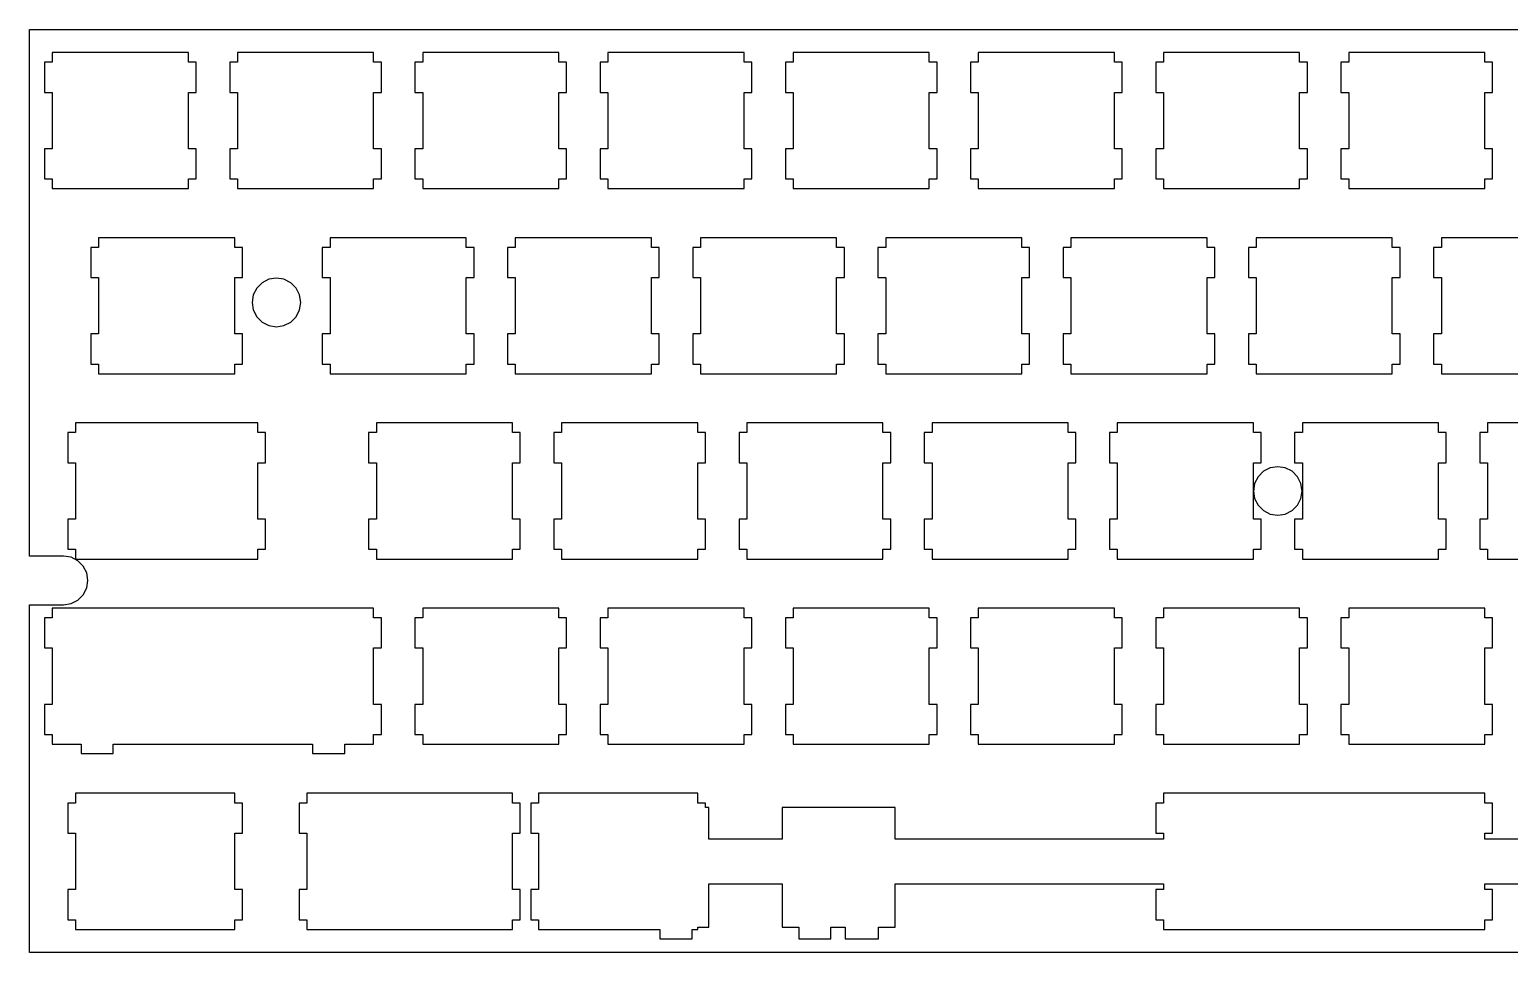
# Model space of a CAD drawing. Header units: millimetres. Extents: x 0 to 285, y 0 to 95.
# Drawn here: x 0.1 to 152.3, y 0.2 to 95.2 of the extents above; entities that cross this region are included whole.
import ezdxf

# ---------------------------------------------------------------- set-up
doc = ezdxf.new("R2010")
doc.units = ezdxf.units.MM
doc.layers.get('0').update_dxf_attribs({"color": 18, "true_color": 0x000000})

msp = doc.modelspace()

# ---------------------------------------------------------------- linework, layer by layer
at = {"color": 0}
for p, q in [((0.09508, 95.1548), (285.469, 95.1548)), ((0.09508, 40.9924), (0.09508, 95.1548)), ((1.6316, 91.7938), (1.6316, 88.6933)), ((2.43086, 91.7938), (1.6316, 91.7938)), ((16.4317, 92.7929), (2.43086, 92.7929)), ((2.43086, 92.7929), (2.43086, 91.7938)), ((16.4317, 91.7938), (16.4317, 92.7929)), ((17.231, 91.7938), (16.4317, 91.7938)), ((17.231, 88.6933), (17.231, 91.7938)), ((20.6816, 91.7938), (20.6816, 88.6933)), ((21.4809, 91.7938), (20.6816, 91.7938)), ((35.4817, 92.7929), (21.4809, 92.7929)), ((21.4809, 92.7929), (21.4809, 91.7938)), ((35.4817, 91.7938), (35.4817, 92.7929)), ((36.2811, 91.7938), (35.4817, 91.7938)), ((36.2811, 88.6933), (36.2811, 91.7938)), ((39.7316, 91.7938), (39.7316, 88.6933)), ((40.531, 91.7938), (39.7316, 91.7938)), ((54.5317, 92.7929), (40.531, 92.7929)), ((40.531, 92.7929), (40.531, 91.7938)), ((54.5317, 91.7938), (54.5317, 92.7929)), ((55.3311, 91.7938), (54.5317, 91.7938)), ((55.3311, 88.6933), (55.3311, 91.7938)), ((58.7816, 91.7938), (58.7816, 88.6933)), ((59.581, 91.7938), (58.7816, 91.7938)), ((73.5803, 92.7929), (59.581, 92.7929)), ((59.581, 92.7929), (59.581, 91.7938)), ((73.5803, 91.7938), (73.5803, 92.7929)), ((74.3811, 91.7938), (73.5803, 91.7938)), ((74.3811, 88.6933), (74.3811, 91.7938)), ((77.8302, 91.7938), (77.8302, 88.6933)), ((78.631, 91.7938), (77.8302, 91.7938)), ((92.6317, 92.7929), (78.631, 92.7929)), ((78.631, 92.7929), (78.631, 91.7938)), ((92.6317, 91.7938), (92.6317, 92.7929)), ((93.4311, 91.7938), (92.6317, 91.7938)), ((93.4311, 88.6933), (93.4311, 91.7938)), ((96.8816, 91.7938), (96.8816, 88.6933)), ((97.681, 91.7938), (96.8816, 91.7938)), ((111.682, 92.7929), (97.681, 92.7929)), ((97.681, 92.7929), (97.681, 91.7938)), ((111.682, 91.7938), (111.682, 92.7929)), ((112.481, 91.7938), (111.682, 91.7938)), ((112.481, 88.6933), (112.481, 91.7938)), ((115.932, 91.7938), (115.932, 88.6933)), ((116.731, 91.7938), (115.932, 91.7938)), ((130.732, 92.7929), (116.731, 92.7929)), ((116.731, 92.7929), (116.731, 91.7938)), ((130.732, 91.7938), (130.732, 92.7929)), ((131.531, 91.7938), (130.732, 91.7938)), ((131.531, 88.6933), (131.531, 91.7938)), ((134.982, 91.7938), (134.982, 88.6933)), ((135.781, 91.7938), (134.982, 91.7938)), ((149.782, 92.7929), (135.781, 92.7929)), ((135.781, 92.7929), (135.781, 91.7938)), ((149.782, 91.7938), (149.782, 92.7929)), ((150.581, 91.7938), (149.782, 91.7938)), ((150.581, 88.6933), (150.581, 91.7938)), ((1.6316, 88.6933), (2.43086, 88.6933)), ((2.43086, 88.6933), (2.43086, 82.8933)), ((16.4317, 88.6933), (17.231, 88.6933)), ((16.4317, 82.8933), (16.4317, 88.6933)), ((20.6816, 88.6933), (21.4809, 88.6933)), ((21.4809, 88.6933), (21.4809, 82.8933)), ((35.4817, 88.6933), (36.2811, 88.6933)), ((35.4817, 82.8933), (35.4817, 88.6933)), ((39.7316, 88.6933), (40.531, 88.6933)), ((40.531, 88.6933), (40.531, 82.8933)), ((54.5317, 88.6933), (55.3311, 88.6933)), ((54.5317, 82.8933), (54.5317, 88.6933)), ((58.7816, 88.6933), (59.581, 88.6933)), ((59.581, 88.6933), (59.581, 82.8933)), ((73.5803, 88.6933), (74.3811, 88.6933)), ((73.5803, 82.8933), (73.5803, 88.6933)), ((77.8302, 88.6933), (78.631, 88.6933)), ((78.631, 88.6933), (78.631, 82.8933)), ((92.6317, 88.6933), (93.4311, 88.6933)), ((92.6317, 82.8933), (92.6317, 88.6933)), ((96.8816, 88.6933), (97.681, 88.6933)), ((97.681, 88.6933), (97.681, 82.8933)), ((111.682, 88.6933), (112.481, 88.6933)), ((111.682, 82.8933), (111.682, 88.6933)), ((115.932, 88.6933), (116.731, 88.6933)), ((116.731, 88.6933), (116.731, 82.8933)), ((130.732, 88.6933), (131.531, 88.6933)), ((130.732, 82.8933), (130.732, 88.6933)), ((134.982, 88.6933), (135.781, 88.6933)), ((135.781, 88.6933), (135.781, 82.8933)), ((149.782, 88.6933), (150.581, 88.6933)), ((149.782, 82.8933), (149.782, 88.6933)), ((1.6316, 82.8933), (1.6316, 79.7941)), ((2.43086, 82.8933), (1.6316, 82.8933)), ((17.231, 82.8933), (16.4317, 82.8933)), ((17.231, 79.7941), (17.231, 82.8933)), ((20.6816, 82.8933), (20.6816, 79.7941)), ((21.4809, 82.8933), (20.6816, 82.8933)), ((36.2811, 82.8933), (35.4817, 82.8933)), ((36.2811, 79.7941), (36.2811, 82.8933)), ((39.7316, 82.8933), (39.7316, 79.7941)), ((40.531, 82.8933), (39.7316, 82.8933)), ((55.3311, 82.8933), (54.5317, 82.8933)), ((55.3311, 79.7941), (55.3311, 82.8933)), ((58.7816, 82.8933), (58.7816, 79.7941)), ((59.581, 82.8933), (58.7816, 82.8933)), ((74.3811, 82.8933), (73.5803, 82.8933)), ((74.3811, 79.7941), (74.3811, 82.8933)), ((77.8302, 82.8933), (77.8302, 79.7941)), ((78.631, 82.8933), (77.8302, 82.8933)), ((93.4311, 82.8933), (92.6317, 82.8933)), ((93.4311, 79.7941), (93.4311, 82.8933)), ((96.8816, 82.8933), (96.8816, 79.7941)), ((97.681, 82.8933), (96.8816, 82.8933)), ((112.481, 82.8933), (111.682, 82.8933)), ((112.481, 79.7941), (112.481, 82.8933)), ((115.932, 82.8933), (115.932, 79.7941)), ((116.731, 82.8933), (115.932, 82.8933)), ((131.531, 82.8933), (130.732, 82.8933)), ((131.531, 79.7941), (131.531, 82.8933)), ((134.982, 82.8933), (134.982, 79.7941)), ((135.781, 82.8933), (134.982, 82.8933)), ((150.581, 82.8933), (149.782, 82.8933)), ((150.581, 79.7941), (150.581, 82.8933)), ((1.6316, 79.7941), (2.43086, 79.7941)), ((2.43086, 79.7941), (2.43086, 78.7936)), ((16.4317, 79.7941), (17.231, 79.7941)), ((16.4317, 78.7936), (16.4317, 79.7941)), ((20.6816, 79.7941), (21.4809, 79.7941)), ((21.4809, 79.7941), (21.4809, 78.7936)), ((35.4817, 79.7941), (36.2811, 79.7941)), ((35.4817, 78.7936), (35.4817, 79.7941)), ((39.7316, 79.7941), (40.531, 79.7941)), ((40.531, 79.7941), (40.531, 78.7936)), ((54.5317, 79.7941), (55.3311, 79.7941)), ((54.5317, 78.7936), (54.5317, 79.7941)), ((58.7816, 79.7941), (59.581, 79.7941)), ((59.581, 79.7941), (59.581, 78.7936)), ((73.5803, 79.7941), (74.3811, 79.7941)), ((73.5803, 78.7936), (73.5803, 79.7941)), ((77.8302, 79.7941), (78.631, 79.7941)), ((78.631, 79.7941), (78.631, 78.7936)), ((92.6317, 79.7941), (93.4311, 79.7941)), ((92.6317, 78.7936), (92.6317, 79.7941)), ((96.8816, 79.7941), (97.681, 79.7941)), ((97.681, 79.7941), (97.681, 78.7936)), ((111.682, 79.7941), (112.481, 79.7941)), ((111.682, 78.7936), (111.682, 79.7941)), ((115.932, 79.7941), (116.731, 79.7941)), ((116.731, 79.7941), (116.731, 78.7936)), ((130.732, 79.7941), (131.531, 79.7941)), ((130.732, 78.7936), (130.732, 79.7941)), ((134.982, 79.7941), (135.781, 79.7941)), ((135.781, 79.7941), (135.781, 78.7936)), ((149.782, 79.7941), (150.581, 79.7941)), ((149.782, 78.7936), (149.782, 79.7941)), ((2.43086, 78.7936), (16.4317, 78.7936)), ((21.4809, 78.7936), (35.4817, 78.7936)), ((40.531, 78.7936), (54.5317, 78.7936)), ((59.581, 78.7936), (73.5803, 78.7936)), ((78.631, 78.7936), (92.6317, 78.7936)), ((97.681, 78.7936), (111.682, 78.7936)), ((116.731, 78.7936), (130.732, 78.7936)), ((135.781, 78.7936), (149.782, 78.7936)), ((21.1942, 73.7429), (7.19473, 73.7429)), ((7.19473, 73.7429), (7.19473, 72.7438)), ((21.1942, 72.7438), (21.1942, 73.7429)), ((45.0053, 73.7429), (31.0059, 73.7429)), ((31.0059, 73.7429), (31.0059, 72.7438)), ((45.0053, 72.7438), (45.0053, 73.7429)), ((64.0567, 73.7429), (50.056, 73.7429)), ((50.056, 73.7429), (50.056, 72.7438)), ((64.0567, 72.7438), (64.0567, 73.7429)), ((83.1067, 73.7429), (69.106, 73.7429)), ((69.106, 73.7429), (69.106, 72.7438)), ((83.1067, 72.7438), (83.1067, 73.7429)), ((102.157, 73.7429), (88.156, 73.7429)), ((88.156, 73.7429), (88.156, 72.7438)), ((102.157, 72.7438), (102.157, 73.7429)), ((121.205, 73.7429), (107.206, 73.7429)), ((107.206, 73.7429), (107.206, 72.7438)), ((121.205, 72.7438), (121.205, 73.7429)), ((140.257, 73.7429), (126.256, 73.7429)), ((126.256, 73.7429), (126.256, 72.7438)), ((140.257, 72.7438), (140.257, 73.7429)), ((159.305, 73.7429), (145.306, 73.7429)), ((145.306, 73.7429), (145.306, 72.7438)), ((6.3941, 72.7438), (6.3941, 69.6433)), ((7.19473, 72.7438), (6.3941, 72.7438)), ((21.9935, 72.7438), (21.1942, 72.7438)), ((21.9935, 69.6433), (21.9935, 72.7438)), ((30.2052, 72.7438), (30.2052, 69.6433)), ((31.0059, 72.7438), (30.2052, 72.7438)), ((45.8061, 72.7438), (45.0053, 72.7438)), ((45.8061, 69.6433), (45.8061, 72.7438)), ((49.2552, 72.7438), (49.2552, 69.6433)), ((50.056, 72.7438), (49.2552, 72.7438)), ((64.8561, 72.7438), (64.0567, 72.7438)), ((64.8561, 69.6433), (64.8561, 72.7438)), ((68.3066, 72.7438), (68.3066, 69.6433)), ((69.106, 72.7438), (68.3066, 72.7438)), ((83.9061, 72.7438), (83.1067, 72.7438)), ((83.9061, 69.6433), (83.9061, 72.7438)), ((87.3566, 72.7438), (87.3566, 69.6433)), ((88.156, 72.7438), (87.3566, 72.7438)), ((102.956, 72.7438), (102.157, 72.7438)), ((102.956, 69.6433), (102.956, 72.7438)), ((106.407, 72.7438), (106.407, 69.6433)), ((107.206, 72.7438), (106.407, 72.7438)), ((122.006, 72.7438), (121.205, 72.7438)), ((122.006, 69.6433), (122.006, 72.7438)), ((125.455, 72.7438), (125.455, 69.6433)), ((126.256, 72.7438), (125.455, 72.7438)), ((141.056, 72.7438), (140.257, 72.7438)), ((141.056, 69.6433), (141.056, 72.7438)), ((144.507, 72.7438), (144.507, 69.6433)), ((145.306, 72.7438), (144.507, 72.7438)), ((6.3941, 69.6433), (7.19473, 69.6433)), ((7.19473, 69.6433), (7.19473, 63.8433)), ((21.1942, 69.6433), (21.9935, 69.6433)), ((21.1942, 63.8433), (21.1942, 69.6433)), ((23.4583, 68.5631), (23.1042, 67.8656)), ((24.0123, 69.1155), (23.4583, 68.5631)), ((24.7082, 69.4711), (24.0123, 69.1155)), ((25.4827, 69.5925), (24.7082, 69.4711)), ((26.2544, 69.4711), (25.4827, 69.5925)), ((26.9517, 69.1155), (26.2544, 69.4711)), ((27.5029, 68.5631), (26.9517, 69.1155)), ((27.8598, 67.8656), (27.5029, 68.5631)), ((30.2052, 69.6433), (31.0059, 69.6433)), ((31.0059, 69.6433), (31.0059, 63.8433)), ((45.0053, 69.6433), (45.8061, 69.6433)), ((45.0053, 63.8433), (45.0053, 69.6433)), ((49.2552, 69.6433), (50.056, 69.6433)), ((50.056, 69.6433), (50.056, 63.8433)), ((64.0567, 69.6433), (64.8561, 69.6433)), ((64.0567, 63.8433), (64.0567, 69.6433)), ((68.3066, 69.6433), (69.106, 69.6433)), ((69.106, 69.6433), (69.106, 63.8433)), ((83.1067, 69.6433), (83.9061, 69.6433)), ((83.1067, 63.8433), (83.1067, 69.6433)), ((87.3566, 69.6433), (88.156, 69.6433)), ((88.156, 69.6433), (88.156, 63.8433)), ((102.157, 69.6433), (102.956, 69.6433)), ((102.157, 63.8433), (102.157, 69.6433)), ((106.407, 69.6433), (107.206, 69.6433)), ((107.206, 69.6433), (107.206, 63.8433)), ((121.205, 69.6433), (122.006, 69.6433)), ((121.205, 63.8433), (121.205, 69.6433)), ((125.455, 69.6433), (126.256, 69.6433)), ((126.256, 69.6433), (126.256, 63.8433)), ((140.257, 69.6433), (141.056, 69.6433)), ((140.257, 63.8433), (140.257, 69.6433)), ((144.507, 69.6433), (145.306, 69.6433)), ((145.306, 69.6433), (145.306, 63.8433)), ((23.1042, 67.8656), (22.9829, 67.0913)), ((22.9829, 67.0913), (23.1042, 66.3208)), ((27.9811, 67.0913), (27.8598, 67.8656)), ((27.8598, 66.3208), (27.9811, 67.0913)), ((23.1042, 66.3208), (23.4583, 65.6237)), ((23.4583, 65.6237), (24.0123, 65.0709)), ((26.9517, 65.0709), (27.5029, 65.6237)), ((27.5029, 65.6237), (27.8598, 66.3208)), ((24.0123, 65.0709), (24.7082, 64.7153)), ((24.7082, 64.7153), (25.4827, 64.5915)), ((25.4827, 64.5915), (26.2544, 64.7153)), ((26.2544, 64.7153), (26.9517, 65.0709)), ((6.3941, 63.8433), (6.3941, 60.7441)), ((7.19473, 63.8433), (6.3941, 63.8433)), ((21.9935, 63.8433), (21.1942, 63.8433)), ((21.9935, 60.7441), (21.9935, 63.8433)), ((30.2052, 63.8433), (30.2052, 60.7441)), ((31.0059, 63.8433), (30.2052, 63.8433)), ((45.8061, 63.8433), (45.0053, 63.8433)), ((45.8061, 60.7441), (45.8061, 63.8433)), ((49.2552, 63.8433), (49.2552, 60.7441)), ((50.056, 63.8433), (49.2552, 63.8433)), ((64.8561, 63.8433), (64.0567, 63.8433)), ((64.8561, 60.7441), (64.8561, 63.8433)), ((68.3066, 63.8433), (68.3066, 60.7441)), ((69.106, 63.8433), (68.3066, 63.8433)), ((83.9061, 63.8433), (83.1067, 63.8433)), ((83.9061, 60.7441), (83.9061, 63.8433)), ((87.3566, 63.8433), (87.3566, 60.7441)), ((88.156, 63.8433), (87.3566, 63.8433)), ((102.956, 63.8433), (102.157, 63.8433)), ((102.956, 60.7441), (102.956, 63.8433)), ((106.407, 63.8433), (106.407, 60.7441)), ((107.206, 63.8433), (106.407, 63.8433)), ((122.006, 63.8433), (121.205, 63.8433)), ((122.006, 60.7441), (122.006, 63.8433)), ((125.455, 63.8433), (125.455, 60.7441)), ((126.256, 63.8433), (125.455, 63.8433)), ((141.056, 63.8433), (140.257, 63.8433)), ((141.056, 60.7441), (141.056, 63.8433)), ((144.507, 63.8433), (144.507, 60.7441)), ((145.306, 63.8433), (144.507, 63.8433)), ((6.3941, 60.7441), (7.19473, 60.7441)), ((7.19473, 60.7441), (7.19473, 59.7436)), ((7.19473, 59.7436), (21.1942, 59.7436)), ((21.1942, 60.7441), (21.9935, 60.7441)), ((21.1942, 59.7436), (21.1942, 60.7441)), ((30.2052, 60.7441), (31.0059, 60.7441)), ((31.0059, 60.7441), (31.0059, 59.7436)), ((31.0059, 59.7436), (45.0053, 59.7436)), ((45.0053, 60.7441), (45.8061, 60.7441)), ((45.0053, 59.7436), (45.0053, 60.7441)), ((49.2552, 60.7441), (50.056, 60.7441)), ((50.056, 60.7441), (50.056, 59.7436)), ((50.056, 59.7436), (64.0567, 59.7436)), ((64.0567, 60.7441), (64.8561, 60.7441)), ((64.0567, 59.7436), (64.0567, 60.7441)), ((68.3066, 60.7441), (69.106, 60.7441)), ((69.106, 60.7441), (69.106, 59.7436)), ((69.106, 59.7436), (83.1067, 59.7436)), ((83.1067, 60.7441), (83.9061, 60.7441)), ((83.1067, 59.7436), (83.1067, 60.7441)), ((87.3566, 60.7441), (88.156, 60.7441)), ((88.156, 60.7441), (88.156, 59.7436)), ((88.156, 59.7436), (102.157, 59.7436)), ((102.157, 60.7441), (102.956, 60.7441)), ((102.157, 59.7436), (102.157, 60.7441)), ((106.407, 60.7441), (107.206, 60.7441)), ((107.206, 60.7441), (107.206, 59.7436)), ((107.206, 59.7436), (121.205, 59.7436)), ((121.205, 60.7441), (122.006, 60.7441)), ((121.205, 59.7436), (121.205, 60.7441)), ((125.455, 60.7441), (126.256, 60.7441)), ((126.256, 60.7441), (126.256, 59.7436)), ((126.256, 59.7436), (140.257, 59.7436)), ((140.257, 60.7441), (141.056, 60.7441)), ((140.257, 59.7436), (140.257, 60.7441)), ((144.507, 60.7441), (145.306, 60.7441)), ((145.306, 60.7441), (145.306, 59.7436)), ((145.306, 59.7436), (159.305, 59.7436)), ((4.01285, 53.6924), (4.01285, 50.5933)), ((4.8121, 53.6924), (4.01285, 53.6924)), ((23.5755, 54.6929), (4.8121, 54.6929)), ((4.8121, 54.6929), (4.8121, 53.6924)), ((23.5755, 53.6924), (23.5755, 54.6929)), ((24.3761, 53.6924), (23.5755, 53.6924)), ((24.3761, 50.5933), (24.3761, 53.6924)), ((34.9691, 53.6924), (34.9691, 50.5933)), ((35.7699, 53.6924), (34.9691, 53.6924)), ((49.7692, 54.6929), (35.7699, 54.6929)), ((35.7699, 54.6929), (35.7699, 53.6924)), ((49.7692, 53.6924), (49.7692, 54.6929)), ((50.5672, 53.6924), (49.7692, 53.6924)), ((50.5672, 50.5933), (50.5672, 53.6924)), ((54.0191, 53.6924), (54.0191, 50.5933)), ((54.8171, 53.6924), (54.0191, 53.6924)), ((68.8178, 54.6929), (54.8171, 54.6929)), ((54.8171, 54.6929), (54.8171, 53.6924)), ((68.8178, 53.6924), (68.8178, 54.6929)), ((69.6186, 53.6924), (68.8178, 53.6924)), ((69.6186, 50.5933), (69.6186, 53.6924)), ((73.0691, 53.6924), (73.0691, 50.5933)), ((73.8685, 53.6924), (73.0691, 53.6924)), ((87.8678, 54.6929), (73.8685, 54.6929)), ((73.8685, 54.6929), (73.8685, 53.6924)), ((87.8678, 53.6924), (87.8678, 54.6929)), ((88.6686, 53.6924), (87.8678, 53.6924)), ((88.6686, 50.5933), (88.6686, 53.6924)), ((92.1191, 53.6924), (92.1191, 50.5933)), ((92.9185, 53.6924), (92.1191, 53.6924)), ((106.918, 54.6929), (92.9185, 54.6929)), ((92.9185, 54.6929), (92.9185, 53.6924)), ((106.918, 53.6924), (106.918, 54.6929)), ((107.717, 53.6924), (106.918, 53.6924)), ((107.717, 50.5933), (107.717, 53.6924)), ((111.169, 53.6924), (111.169, 50.5933)), ((111.967, 53.6924), (111.169, 53.6924)), ((125.969, 54.6929), (111.967, 54.6929)), ((111.967, 54.6929), (111.967, 53.6924)), ((125.969, 53.6924), (125.969, 54.6929)), ((126.769, 53.6924), (125.969, 53.6924)), ((126.769, 50.5933), (126.769, 53.6924)), ((130.218, 53.6924), (130.218, 50.5933)), ((131.018, 53.6924), (130.218, 53.6924)), ((145.018, 54.6929), (131.018, 54.6929)), ((131.018, 54.6929), (131.018, 53.6924)), ((145.018, 53.6924), (145.018, 54.6929)), ((145.819, 53.6924), (145.018, 53.6924)), ((145.819, 50.5933), (145.819, 53.6924)), ((149.269, 53.6924), (149.269, 50.5933)), ((150.068, 53.6924), (149.269, 53.6924)), ((164.068, 54.6929), (150.068, 54.6929)), ((150.068, 54.6929), (150.068, 53.6924)), ((4.01285, 50.5933), (4.8121, 50.5933)), ((4.8121, 50.5933), (4.8121, 44.7933)), ((23.5755, 50.5933), (24.3761, 50.5933)), ((23.5755, 44.7933), (23.5755, 50.5933)), ((34.9691, 50.5933), (35.7699, 50.5933)), ((35.7699, 50.5933), (35.7699, 44.7933)), ((49.7692, 50.5933), (50.5672, 50.5933)), ((49.7692, 44.7933), (49.7692, 50.5933)), ((54.0191, 50.5933), (54.8171, 50.5933)), ((54.8171, 50.5933), (54.8171, 44.7933)), ((68.8178, 50.5933), (69.6186, 50.5933)), ((68.8178, 44.7933), (68.8178, 50.5933)), ((73.0691, 50.5933), (73.8685, 50.5933)), ((73.8685, 50.5933), (73.8685, 44.7933)), ((87.8678, 50.5933), (88.6686, 50.5933)), ((87.8678, 44.7933), (87.8678, 50.5933)), ((92.1191, 50.5933), (92.9185, 50.5933)), ((92.9185, 50.5933), (92.9185, 44.7933)), ((106.918, 50.5933), (107.717, 50.5933)), ((106.918, 44.7933), (106.918, 50.5933)), ((111.169, 50.5933), (111.967, 50.5933)), ((111.967, 50.5933), (111.967, 44.7933)), ((125.969, 50.5933), (126.769, 50.5933)), ((125.969, 44.7933), (125.969, 50.5933)), ((130.218, 50.5933), (131.018, 50.5933)), ((131.018, 50.5933), (131.018, 44.7933)), ((145.018, 50.5933), (145.819, 50.5933)), ((145.018, 44.7933), (145.018, 50.5933)), ((149.269, 50.5933), (150.068, 50.5933)), ((150.068, 50.5933), (150.068, 44.7933)), ((126.46, 49.1613), (126.103, 48.4657)), ((127.012, 49.7156), (126.46, 49.1613)), ((127.71, 50.0712), (127.012, 49.7156)), ((128.483, 50.1908), (127.71, 50.0712)), ((129.255, 50.0712), (128.483, 50.1908)), ((129.952, 49.7156), (129.255, 50.0712)), ((130.504, 49.1613), (129.952, 49.7156)), ((130.859, 48.4657), (130.504, 49.1613)), ((126.103, 48.4657), (125.983, 47.6913)), ((125.983, 47.6913), (126.103, 46.9209)), ((130.983, 47.6913), (130.859, 48.4657)), ((130.859, 46.9209), (130.983, 47.6913)), ((126.103, 46.9209), (126.46, 46.222)), ((126.46, 46.222), (127.012, 45.671)), ((127.012, 45.671), (127.71, 45.314)), ((129.255, 45.314), (129.952, 45.671)), ((129.952, 45.671), (130.504, 46.222)), ((130.504, 46.222), (130.859, 46.9209)), ((4.01285, 44.7933), (4.01285, 41.6927)), ((4.8121, 44.7933), (4.01285, 44.7933)), ((24.3761, 44.7933), (23.5755, 44.7933)), ((24.3761, 41.6927), (24.3761, 44.7933)), ((34.9691, 44.7933), (34.9691, 41.6927)), ((35.7699, 44.7933), (34.9691, 44.7933)), ((50.5672, 44.7933), (49.7692, 44.7933)), ((50.5672, 41.6927), (50.5672, 44.7933)), ((54.0191, 44.7933), (54.0191, 41.6927)), ((54.8171, 44.7933), (54.0191, 44.7933)), ((69.6186, 44.7933), (68.8178, 44.7933)), ((69.6186, 41.6927), (69.6186, 44.7933)), ((73.0691, 44.7933), (73.0691, 41.6927)), ((73.8685, 44.7933), (73.0691, 44.7933)), ((88.6686, 44.7933), (87.8678, 44.7933)), ((88.6686, 41.6927), (88.6686, 44.7933)), ((92.1191, 44.7933), (92.1191, 41.6927)), ((92.9185, 44.7933), (92.1191, 44.7933)), ((107.717, 44.7933), (106.918, 44.7933)), ((107.717, 41.6927), (107.717, 44.7933)), ((111.169, 44.7933), (111.169, 41.6927)), ((111.967, 44.7933), (111.169, 44.7933)), ((126.769, 44.7933), (125.969, 44.7933)), ((126.769, 41.6927), (126.769, 44.7933)), ((127.71, 45.314), (128.483, 45.1915)), ((128.483, 45.1915), (129.255, 45.314)), ((130.218, 44.7933), (130.218, 41.6927)), ((131.018, 44.7933), (130.218, 44.7933)), ((145.819, 44.7933), (145.018, 44.7933)), ((145.819, 41.6927), (145.819, 44.7933)), ((149.269, 44.7933), (149.269, 41.6927)), ((150.068, 44.7933), (149.269, 44.7933)), ((4.01285, 41.6927), (4.8121, 41.6927)), ((4.8121, 41.6927), (4.8121, 40.6922)), ((23.5755, 41.6927), (24.3761, 41.6927)), ((23.5755, 40.6922), (23.5755, 41.6927)), ((34.9691, 41.6927), (35.7699, 41.6927)), ((35.7699, 41.6927), (35.7699, 40.6922)), ((49.7692, 41.6927), (50.5672, 41.6927)), ((49.7692, 40.6922), (49.7692, 41.6927)), ((54.0191, 41.6927), (54.8171, 41.6927)), ((54.8171, 41.6927), (54.8171, 40.6922)), ((68.8178, 41.6927), (69.6186, 41.6927)), ((68.8178, 40.6922), (68.8178, 41.6927)), ((73.0691, 41.6927), (73.8685, 41.6927)), ((73.8685, 41.6927), (73.8685, 40.6922)), ((87.8678, 41.6927), (88.6686, 41.6927)), ((87.8678, 40.6922), (87.8678, 41.6927)), ((92.1191, 41.6927), (92.9185, 41.6927)), ((92.9185, 41.6927), (92.9185, 40.6922)), ((106.918, 41.6927), (107.717, 41.6927)), ((106.918, 40.6922), (106.918, 41.6927)), ((111.169, 41.6927), (111.967, 41.6927)), ((111.967, 41.6927), (111.967, 40.6922)), ((125.969, 41.6927), (126.769, 41.6927)), ((125.969, 40.6922), (125.969, 41.6927)), ((130.218, 41.6927), (131.018, 41.6927)), ((131.018, 41.6927), (131.018, 40.6922)), ((145.018, 41.6927), (145.819, 41.6927)), ((145.018, 40.6922), (145.018, 41.6927)), ((149.269, 41.6927), (150.068, 41.6927)), ((150.068, 41.6927), (150.068, 40.6922)), ((3.5953, 40.9924), (0.09508, 40.9924)), ((4.367, 40.87), (3.5953, 40.9924)), ((5.06293, 40.5158), (4.367, 40.87)), ((4.8121, 40.6922), (23.5755, 40.6922)), ((5.61689, 39.963), (5.06293, 40.5158)), ((5.97105, 39.2659), (5.61689, 39.963)), ((35.7699, 40.6922), (49.7692, 40.6922)), ((54.8171, 40.6922), (68.8178, 40.6922)), ((73.8685, 40.6922), (87.8678, 40.6922)), ((92.9185, 40.6922), (106.918, 40.6922)), ((111.967, 40.6922), (125.969, 40.6922)), ((131.018, 40.6922), (145.018, 40.6922)), ((150.068, 40.6922), (164.068, 40.6922)), ((6.09505, 38.4926), (5.97105, 39.2659)), ((5.97105, 37.7197), (6.09505, 38.4926)), ((5.06293, 36.4698), (5.61689, 37.0237)), ((5.61689, 37.0237), (5.97105, 37.7197)), ((0.09508, 35.9929), (3.59392, 35.9929)), ((0.09508, 0.22875), (0.09508, 35.9929)), ((35.4817, 35.6429), (2.43086, 35.6429)), ((2.43086, 35.6429), (2.43086, 34.6439)), ((3.59392, 35.9929), (4.367, 36.1142)), ((4.367, 36.1142), (5.06293, 36.4698)), ((35.4817, 34.6439), (35.4817, 35.6429)), ((54.5317, 35.6429), (40.531, 35.6429)), ((40.531, 35.6429), (40.531, 34.6439)), ((54.5317, 34.6439), (54.5317, 35.6429)), ((73.5803, 35.6429), (59.581, 35.6429)), ((59.581, 35.6429), (59.581, 34.6439)), ((73.5803, 34.6439), (73.5803, 35.6429)), ((92.6317, 35.6429), (78.631, 35.6429)), ((78.631, 35.6429), (78.631, 34.6439)), ((92.6317, 34.6439), (92.6317, 35.6429)), ((111.682, 35.6429), (97.681, 35.6429)), ((97.681, 35.6429), (97.681, 34.6439)), ((111.682, 34.6439), (111.682, 35.6429)), ((130.732, 35.6429), (116.731, 35.6429)), ((116.731, 35.6429), (116.731, 34.6439)), ((130.732, 34.6439), (130.732, 35.6429)), ((149.782, 35.6429), (135.781, 35.6429)), ((135.781, 35.6429), (135.781, 34.6439)), ((149.782, 34.6439), (149.782, 35.6429)), ((1.6316, 34.6439), (1.6316, 31.5433)), ((2.43086, 34.6439), (1.6316, 34.6439)), ((36.2811, 34.6439), (35.4817, 34.6439)), ((36.2811, 31.5433), (36.2811, 34.6439)), ((39.7316, 34.6439), (39.7316, 31.5433)), ((40.531, 34.6439), (39.7316, 34.6439)), ((55.3311, 34.6439), (54.5317, 34.6439)), ((55.3311, 31.5433), (55.3311, 34.6439)), ((58.7816, 34.6439), (58.7816, 31.5433)), ((59.581, 34.6439), (58.7816, 34.6439)), ((74.3811, 34.6439), (73.5803, 34.6439)), ((74.3811, 31.5433), (74.3811, 34.6439)), ((77.8302, 34.6439), (77.8302, 31.5433)), ((78.631, 34.6439), (77.8302, 34.6439)), ((93.4311, 34.6439), (92.6317, 34.6439)), ((93.4311, 31.5433), (93.4311, 34.6439)), ((96.8816, 34.6439), (96.8816, 31.5433)), ((97.681, 34.6439), (96.8816, 34.6439)), ((112.481, 34.6439), (111.682, 34.6439)), ((112.481, 31.5433), (112.481, 34.6439)), ((115.932, 34.6439), (115.932, 31.5433)), ((116.731, 34.6439), (115.932, 34.6439)), ((131.531, 34.6439), (130.732, 34.6439)), ((131.531, 31.5433), (131.531, 34.6439)), ((134.982, 34.6439), (134.982, 31.5433)), ((135.781, 34.6439), (134.982, 34.6439)), ((150.581, 34.6439), (149.782, 34.6439)), ((150.581, 31.5433), (150.581, 34.6439)), ((1.6316, 31.5433), (2.43086, 31.5433)), ((2.43086, 31.5433), (2.43086, 25.7431)), ((35.4817, 31.5433), (36.2811, 31.5433)), ((35.4817, 25.7431), (35.4817, 31.5433)), ((39.7316, 31.5433), (40.531, 31.5433)), ((40.531, 31.5433), (40.531, 25.7431)), ((54.5317, 31.5433), (55.3311, 31.5433)), ((54.5317, 25.7431), (54.5317, 31.5433)), ((58.7816, 31.5433), (59.581, 31.5433)), ((59.581, 31.5433), (59.581, 25.7431)), ((73.5803, 31.5433), (74.3811, 31.5433)), ((73.5803, 25.7431), (73.5803, 31.5433)), ((77.8302, 31.5433), (78.631, 31.5433)), ((78.631, 31.5433), (78.631, 25.7431)), ((92.6317, 31.5433), (93.4311, 31.5433)), ((92.6317, 25.7431), (92.6317, 31.5433)), ((96.8816, 31.5433), (97.681, 31.5433)), ((97.681, 31.5433), (97.681, 25.7431)), ((111.682, 31.5433), (112.481, 31.5433)), ((111.682, 25.7431), (111.682, 31.5433)), ((115.932, 31.5433), (116.731, 31.5433)), ((116.731, 31.5433), (116.731, 25.7431)), ((130.732, 31.5433), (131.531, 31.5433)), ((130.732, 25.7431), (130.732, 31.5433)), ((134.982, 31.5433), (135.781, 31.5433)), ((135.781, 31.5433), (135.781, 25.7431)), ((149.782, 31.5433), (150.581, 31.5433)), ((149.782, 25.7431), (149.782, 31.5433)), ((1.6316, 25.7431), (1.6316, 22.6439)), ((2.43086, 25.7431), (1.6316, 25.7431)), ((36.2811, 25.7431), (35.4817, 25.7431)), ((36.2811, 22.6439), (36.2811, 25.7431)), ((39.7316, 25.7431), (39.7316, 22.6439)), ((40.531, 25.7431), (39.7316, 25.7431)), ((55.3311, 25.7431), (54.5317, 25.7431)), ((55.3311, 22.6439), (55.3311, 25.7431)), ((58.7816, 25.7431), (58.7816, 22.6439)), ((59.581, 25.7431), (58.7816, 25.7431)), ((74.3811, 25.7431), (73.5803, 25.7431)), ((74.3811, 22.6439), (74.3811, 25.7431)), ((77.8302, 25.7431), (77.8302, 22.6439)), ((78.631, 25.7431), (77.8302, 25.7431)), ((93.4311, 25.7431), (92.6317, 25.7431)), ((93.4311, 22.6439), (93.4311, 25.7431)), ((96.8816, 25.7431), (96.8816, 22.6439)), ((97.681, 25.7431), (96.8816, 25.7431)), ((112.481, 25.7431), (111.682, 25.7431)), ((112.481, 22.6439), (112.481, 25.7431)), ((115.932, 25.7431), (115.932, 22.6439)), ((116.731, 25.7431), (115.932, 25.7431)), ((131.531, 25.7431), (130.732, 25.7431)), ((131.531, 22.6439), (131.531, 25.7431)), ((134.982, 25.7431), (134.982, 22.6439)), ((135.781, 25.7431), (134.982, 25.7431)), ((150.581, 25.7431), (149.782, 25.7431)), ((150.581, 22.6439), (150.581, 25.7431)), ((1.6316, 22.6439), (2.43086, 22.6439)), ((2.43086, 22.6439), (2.43086, 21.6435)), ((2.43086, 21.6435), (5.40604, 21.6435)), ((5.40604, 21.6435), (5.40604, 20.6733)), ((8.70645, 21.6435), (29.2062, 21.6435)), ((8.70645, 20.6733), (8.70645, 21.6435)), ((29.2062, 21.6435), (29.2062, 20.6733)), ((32.5052, 21.6435), (35.4817, 21.6435)), ((32.5052, 20.6733), (32.5052, 21.6435)), ((35.4817, 22.6439), (36.2811, 22.6439)), ((35.4817, 21.6435), (35.4817, 22.6439)), ((39.7316, 22.6439), (40.531, 22.6439)), ((40.531, 22.6439), (40.531, 21.6435)), ((40.531, 21.6435), (54.5317, 21.6435)), ((54.5317, 22.6439), (55.3311, 22.6439)), ((54.5317, 21.6435), (54.5317, 22.6439)), ((58.7816, 22.6439), (59.581, 22.6439)), ((59.581, 22.6439), (59.581, 21.6435)), ((59.581, 21.6435), (73.5803, 21.6435)), ((73.5803, 22.6439), (74.3811, 22.6439)), ((73.5803, 21.6435), (73.5803, 22.6439)), ((77.8302, 22.6439), (78.631, 22.6439)), ((78.631, 22.6439), (78.631, 21.6435)), ((78.631, 21.6435), (92.6317, 21.6435)), ((92.6317, 22.6439), (93.4311, 22.6439)), ((92.6317, 21.6435), (92.6317, 22.6439)), ((96.8816, 22.6439), (97.681, 22.6439)), ((97.681, 22.6439), (97.681, 21.6435)), ((97.681, 21.6435), (111.682, 21.6435)), ((111.682, 22.6439), (112.481, 22.6439)), ((111.682, 21.6435), (111.682, 22.6439)), ((115.932, 22.6439), (116.731, 22.6439)), ((116.731, 22.6439), (116.731, 21.6435)), ((116.731, 21.6435), (130.732, 21.6435)), ((130.732, 22.6439), (131.531, 22.6439)), ((130.732, 21.6435), (130.732, 22.6439)), ((134.982, 22.6439), (135.781, 22.6439)), ((135.781, 22.6439), (135.781, 21.6435)), ((135.781, 21.6435), (149.782, 21.6435)), ((149.782, 22.6439), (150.581, 22.6439)), ((149.782, 21.6435), (149.782, 22.6439)), ((5.40604, 20.6733), (8.70645, 20.6733)), ((29.2062, 20.6733), (32.5052, 20.6733)), ((4.01285, 15.5939), (4.01285, 12.4919)), ((4.8121, 15.5939), (4.01285, 15.5939)), ((21.1942, 16.593), (4.8121, 16.593)), ((4.8121, 16.593), (4.8121, 15.5939)), ((21.1942, 15.5939), (21.1942, 16.593)), ((21.9935, 15.5939), (21.1942, 15.5939)), ((21.9935, 12.4919), (21.9935, 15.5939)), ((27.824, 15.5939), (27.824, 12.4919)), ((28.6246, 15.5939), (27.824, 15.5939)), ((49.7692, 16.593), (28.6246, 16.593)), ((28.6246, 16.593), (28.6246, 15.5939)), ((49.7692, 15.5939), (49.7692, 16.593)), ((50.5686, 15.5939), (49.7692, 15.5939)), ((50.5686, 12.4919), (50.5686, 15.5939)), ((51.6364, 15.5939), (51.6364, 12.4919)), ((52.4372, 15.5939), (51.6364, 15.5939)), ((68.8178, 16.593), (52.4372, 16.593)), ((52.4372, 16.593), (52.4372, 15.5939)), ((68.8178, 15.5939), (68.8178, 16.593)), ((69.6186, 15.5939), (68.8178, 15.5939)), ((69.6186, 15.124), (69.6186, 15.5939)), ((115.932, 15.5939), (115.932, 12.4919)), ((116.731, 15.5939), (115.932, 15.5939)), ((116.731, 16.593), (116.731, 15.5939)), ((149.782, 16.593), (116.731, 16.593)), ((149.782, 15.5939), (149.782, 16.593)), ((150.581, 15.5939), (149.782, 15.5939)), ((150.581, 12.4919), (150.581, 15.5939)), ((69.9562, 15.124), (69.6186, 15.124)), ((69.9562, 11.8938), (69.9562, 15.124)), ((77.501, 15.124), (77.501, 11.8938)), ((89.1314, 15.124), (77.501, 15.124)), ((89.1314, 11.8938), (89.1314, 15.124)), ((4.01285, 12.4919), (4.8121, 12.4919)), ((4.8121, 12.4919), (4.8121, 6.69315)), ((21.1942, 12.4919), (21.9935, 12.4919)), ((21.1942, 6.69315), (21.1942, 12.4919)), ((27.824, 12.4919), (28.6246, 12.4919)), ((28.6246, 12.4919), (28.6246, 6.69315)), ((49.7692, 12.4919), (50.5686, 12.4919)), ((49.7692, 6.69315), (49.7692, 12.4919)), ((51.6364, 12.4919), (52.4372, 12.4919)), ((52.4372, 12.4919), (52.4372, 6.69315)), ((115.932, 12.4919), (116.731, 12.4919)), ((116.731, 12.4919), (116.731, 11.8938)), ((149.782, 12.4919), (150.581, 12.4919)), ((149.782, 11.8938), (149.782, 12.4919)), ((77.501, 11.8938), (69.9562, 11.8938)), ((116.731, 11.8938), (89.1314, 11.8938)), ((177.381, 11.8938), (149.782, 11.8938)), ((4.01285, 6.69315), (4.01285, 3.59392)), ((4.8121, 6.69315), (4.01285, 6.69315)), ((21.9935, 6.69315), (21.1942, 6.69315)), ((21.9935, 3.59392), (21.9935, 6.69315)), ((27.824, 6.69315), (27.824, 3.59392)), ((28.6246, 6.69315), (27.824, 6.69315)), ((50.5686, 6.69315), (49.7692, 6.69315)), ((50.5686, 3.59392), (50.5686, 6.69315)), ((51.6364, 6.69315), (51.6364, 3.59392)), ((52.4372, 6.69315), (51.6364, 6.69315)), ((69.9562, 7.29396), (77.501, 7.29396)), ((69.9562, 2.8236), (69.9562, 7.29396)), ((77.501, 7.29396), (77.501, 2.8236)), ((89.1314, 7.29396), (116.731, 7.29396)), ((89.1314, 2.8236), (89.1314, 7.29396)), ((115.932, 6.69315), (115.932, 3.59392)), ((116.731, 6.69315), (115.932, 6.69315)), ((116.731, 7.29396), (116.731, 6.69315)), ((149.782, 7.29396), (177.381, 7.29396)), ((149.782, 6.69315), (149.782, 7.29396)), ((150.581, 6.69315), (149.782, 6.69315)), ((150.581, 3.59392), (150.581, 6.69315)), ((4.01285, 3.59392), (4.8121, 3.59392)), ((4.8121, 3.59392), (4.8121, 2.59347)), ((21.1942, 3.59392), (21.9935, 3.59392)), ((21.1942, 2.59347), (21.1942, 3.59392)), ((27.824, 3.59392), (28.6246, 3.59392)), ((28.6246, 3.59392), (28.6246, 2.59347)), ((49.7692, 3.59392), (50.5686, 3.59392)), ((49.7692, 2.59347), (49.7692, 3.59392)), ((51.6364, 3.59392), (52.4372, 3.59392)), ((52.4372, 3.59392), (52.4372, 2.59347)), ((115.932, 3.59392), (116.731, 3.59392)), ((116.731, 3.59392), (116.731, 2.59347)), ((149.782, 3.59392), (150.581, 3.59392)), ((149.782, 2.59347), (149.782, 3.59392)), ((4.8121, 2.59347), (21.1942, 2.59347)), ((28.6246, 2.59347), (49.7692, 2.59347)), ((52.4372, 2.59347), (64.9319, 2.59347)), ((64.9319, 2.59347), (64.9319, 1.62333)), ((64.9319, 1.62333), (68.2308, 1.62333)), ((68.2308, 2.59347), (68.8178, 2.59347)), ((68.2308, 1.62333), (68.2308, 2.59347)), ((68.8178, 2.8236), (69.9562, 2.8236)), ((68.8178, 2.59347), (68.8178, 2.8236)), ((77.501, 2.8236), (79.2261, 2.8236)), ((79.2261, 2.8236), (79.2261, 1.62333)), ((79.2261, 1.62333), (82.5253, 1.62333)), ((82.5253, 2.8236), (83.9819, 2.8236)), ((82.5253, 1.62333), (82.5253, 2.8236)), ((83.9819, 2.8236), (83.9819, 1.62333)), ((83.9819, 1.62333), (87.4063, 1.62333)), ((87.4063, 2.8236), (89.1314, 2.8236)), ((87.4063, 1.62333), (87.4063, 2.8236)), ((116.731, 2.59347), (149.782, 2.59347)), ((285.469, 0.22875), (0.09508, 0.22875))]:
    msp.add_line(p, q, dxfattribs=at)

doc.saveas('drawing.dxf')
